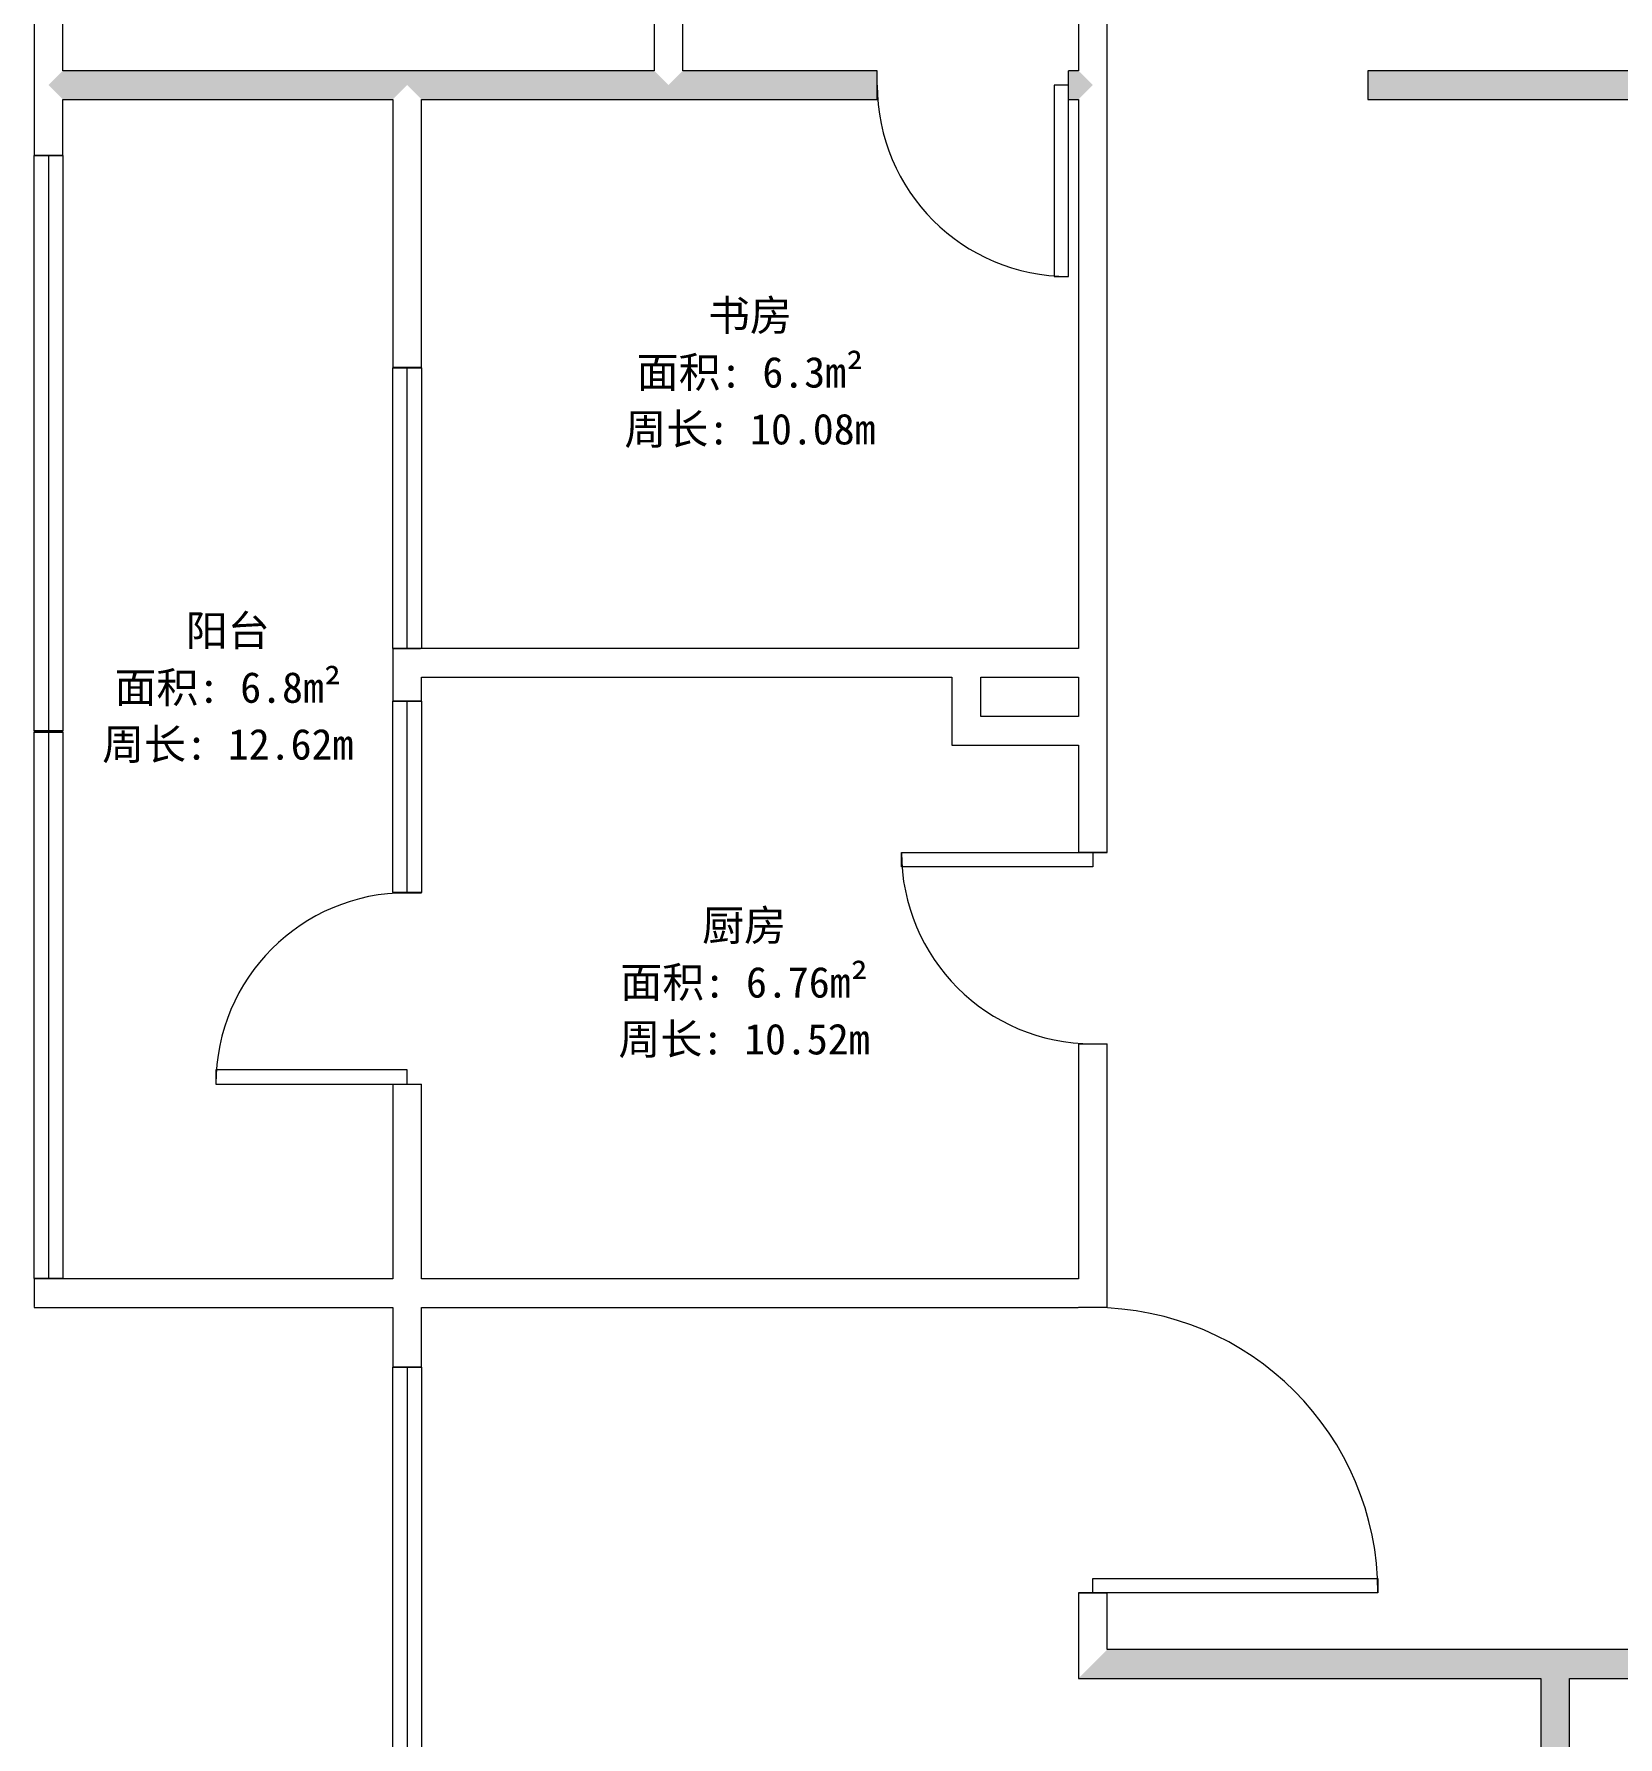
# Model space of a CAD drawing. Header units: inches. Extents: x 0 to 44100, y -44152 to -7191.
# Drawn here: x 13927 to 20549, y -34054 to -26937 of the extents above; entities that cross this region are included whole.
import ezdxf

# ---------------------------------------------------------------- set-up
doc = ezdxf.new("R2010")
doc.units = ezdxf.units.IN
doc.header["$MEASUREMENT"] = 0
doc.linetypes.add('ACAD_ISO07W100', pattern=[3, 0, -3])
for name, color, linetype, lineweight in [('BS-承重墙柱', 255, 'Continuous', 13), ('BS-非承重墙', 255, 'Continuous', 13), ('DS-门窗', 255, 'Continuous', 13), ('SH-文字标注', 2, 'Continuous', 13)]:
    doc.layers.add(name, color=color, linetype=linetype, lineweight=lineweight)
doc.styles.add('defaultTagTextStyle_ZH', font='', dxfattribs={"height": 160.714286})
doc.styles.get('defaultTagTextStyle_ZH').set_extended_font_data('SimSun')

# ---------------------------------------------------------------- blocks, each defined once
blk = doc.blocks.new('Symbol(wall)140_45eb78622bb741d6a3e17a6ac02cfaef')
at = {"layer": 'BS-非承重墙', "color": 255, "linetype": 'Continuous'}
for p, q in [((-12044.4, 1088.7), (-12044.4, 225)), ((-11924.4, 285), (-11924.4, 1114.7))]:
    blk.add_line(p, q, dxfattribs=at)
blk = doc.blocks.new('Symbol(wall)144_394d2827bc924789bc50e11de0dcf970')
at = {"color": 7, "linetype": 'ACAD_ISO07W100', "ltscale": 10}
for points in [[(-9331.6, 2138.7), (-9331.6, 2258.7), (-9391.6, 2198.7), (-9451.6, 2138.7), (-9451.6, 2138.7)], [(-9451.6, 1021.1), (-9451.6, 285), (-9391.6, 225), (-9331.6, 285), (-9331.6, 1021.1), (-9331.6, 1021.1)]]:
    blk.add_wipeout(points, dxfattribs=at).dxf.layer = 'BS-非承重墙'
at = {"layer": 'BS-非承重墙', "color": 255, "linetype": 'Continuous'}
for p, q in [((-9331.6, 2138.7), (-9331.6, 2258.7)), ((-9331.6, 2138.7), (-9451.6, 2138.7)), ((-9451.6, 1021.1), (-9451.6, 285)), ((-9451.6, 1021.1), (-9331.6, 1021.1)), ((-9451.6, 1021.1), (-9331.6, 1021.1)), ((-9331.6, 285), (-9331.6, 1021.1))]:
    blk.add_line(p, q, dxfattribs=at)
blk = doc.blocks.new('Symbol(wall)145_571d05a32657401d90139daee4a2e797')
at = {"color": 7, "linetype": 'ACAD_ISO07W100', "ltscale": 10}
blk.add_wipeout([(-9391.6, 225), (-9451.6, 285), (-10484.4, 285), (-10484.4, 225), (-10424.4, 165), (-9391.6, 165), (-9391.6, 165)], dxfattribs=at).dxf.layer = 'BS-承重墙柱'
at = {"layer": 'BS-承重墙柱'}
blk.add_hatch(color=255, dxfattribs=at).paths.add_polyline_path([(-9391.6, 225), (-9451.6, 285), (-10484.4, 285), (-10484.4, 225), (-10424.4, 165), (-9391.6, 165)], flags=0)
at = {"layer": 'BS-承重墙柱', "color": 255, "linetype": 'Continuous'}
for p, q in [((-9451.6, 285), (-10484.4, 285)), ((-10424.4, 165), (-9391.6, 165))]:
    blk.add_line(p, q, dxfattribs=at)
blk = doc.blocks.new('Symbol(wall)158_7357ab6de81d436c8591038332e0446e')
at = {"color": 7, "linetype": 'ACAD_ISO07W100', "ltscale": 10}
for points in [[(-8519.2, 285), (-9331.6, 285), (-9391.6, 225), (-9391.6, 165), (-8519.2, 165), (-8519.2, 165)], [(-7719.1, 165), (-7677.7, 165), (-7617.7, 225), (-7677.7, 285), (-7719.1, 285), (-7719.1, 285)]]:
    blk.add_wipeout(points, dxfattribs=at).dxf.layer = 'BS-承重墙柱'
at = {"layer": 'BS-承重墙柱'}
for points in [[(-8519.1, 285), (-9331.6, 285), (-9391.6, 225), (-9391.6, 165), (-8519.1, 165)], [(-7719.1, 165), (-7677.7, 165), (-7617.7, 225), (-7677.7, 285), (-7719.1, 285)]]:
    blk.add_hatch(color=255, dxfattribs=at).paths.add_polyline_path(points, flags=0)
at = {"layer": 'BS-承重墙柱', "color": 255, "linetype": 'Continuous'}
for p, q in [((-8519.1, 285), (-9331.6, 285)), ((-8519.1, 285), (-8519.1, 165)), ((-8519.1, 285), (-8519.1, 165)), ((-7677.7, 285), (-7719.1, 285)), ((-7719.1, 165), (-7719.1, 285)), ((-7719.1, 165), (-7719.1, 285)), ((-9391.6, 165), (-8519.1, 165)), ((-7719.1, 165), (-7677.7, 165))]:
    blk.add_line(p, q, dxfattribs=at)
blk = doc.blocks.new('Symbol(wall)161_01bc2a5b73fc471590fa95921635923d')
at = {"color": 7, "linetype": 'ACAD_ISO07W100', "ltscale": 10}
for points in [[(-7557.7, 1381.9), (-7557.7, 1395.6), (-7617.7, 1455.6), (-7677.7, 1395.6), (-7677.7, 1381.9), (-7677.7, 1381.9)], [(-7677.7, 581.9), (-7677.7, 285), (-7617.7, 225), (-7557.7, 225), (-7557.7, 581.9), (-7557.7, 581.9)]]:
    blk.add_wipeout(points, dxfattribs=at).dxf.layer = 'BS-非承重墙'
at = {"layer": 'BS-非承重墙', "color": 255, "linetype": 'Continuous'}
for p, q in [((-7677.7, 1395.6), (-7677.7, 1381.9)), ((-7557.7, 1381.9), (-7677.7, 1381.9)), ((-7557.7, 1381.9), (-7677.7, 1381.9)), ((-7557.7, 1381.9), (-7557.7, 1395.6)), ((-7677.7, 581.9), (-7677.7, 285)), ((-7677.7, 581.9), (-7557.7, 581.9)), ((-7677.7, 581.9), (-7557.7, 581.9)), ((-7557.7, 225), (-7557.7, 581.9))]:
    blk.add_line(p, q, dxfattribs=at)
blk = doc.blocks.new('Symbol(wall)234_17ddb029f33b421eb9019aaa5f867183')
at = {"color": 7, "linetype": 'ACAD_ISO07W100', "ltscale": 10}
for points in [[(-11924.4, -70.2), (-11924.4, 165), (-11984.4, 225), (-12044.4, 225), (-12044.4, -70.2), (-12044.4, -70.2)], [(-12044.4, -2474), (-12044.4, -2475), (-11984.4, -2475), (-11924.4, -2475), (-11924.4, -2474), (-11924.4, -2474)]]:
    blk.add_wipeout(points, dxfattribs=at).dxf.layer = 'BS-非承重墙'
at = {"layer": 'BS-非承重墙', "color": 255, "linetype": 'Continuous'}
for p, q in [((-12044.4, 225), (-12044.4, -2475)), ((-11924.4, -2475), (-11924.4, 165)), ((-11924.4, -70.2), (-12044.4, -70.2)), ((-12044.4, -2474), (-11924.4, -2474))]:
    blk.add_line(p, q, dxfattribs=at)
blk = doc.blocks.new('Symbol(wall)236_dcdec3b4ab654bf49381cd41d6b16336')
at = {"color": 7, "linetype": 'ACAD_ISO07W100', "ltscale": 10}
for points in [[(-11924.4, -2479.4), (-11924.4, -2475), (-11984.4, -2475), (-12044.4, -2475), (-12044.4, -2479.4), (-12044.4, -2479.4)], [(-12044.4, -4764), (-12044.4, -4885), (-11984.4, -4825), (-11924.4, -4765), (-11924.4, -4764), (-11924.4, -4764)]]:
    blk.add_wipeout(points, dxfattribs=at).dxf.layer = 'BS-非承重墙'
at = {"layer": 'BS-非承重墙', "color": 255, "linetype": 'Continuous'}
for p, q in [((-12044.4, -2475), (-12044.4, -4885)), ((-11924.4, -2479.4), (-12044.4, -2479.4)), ((-11924.4, -4765), (-11924.4, -2475)), ((-12044.4, -4764), (-11924.4, -4764))]:
    blk.add_line(p, q, dxfattribs=at)
blk = doc.blocks.new('Symbol(wall)243_1cf2801410734b11b574aff86392c49b')
at = {"color": 7, "linetype": 'ACAD_ISO07W100', "ltscale": 10}
blk.add_wipeout([(-11984.4, -4825), (-12044.4, -4885), (-10544.4, -4885), (-10484.4, -4825), (-10544.4, -4765), (-11924.4, -4765), (-11924.4, -4765)], dxfattribs=at).dxf.layer = 'BS-非承重墙'
at = {"layer": 'BS-非承重墙', "color": 255, "linetype": 'Continuous'}
for p, q in [((-10544.4, -4765), (-11924.4, -4765)), ((-12044.4, -4885), (-10544.4, -4885))]:
    blk.add_line(p, q, dxfattribs=at)
blk = doc.blocks.new('Symbol(wall)251_3239b357bcb04621bbed0b93e14a0cc9')
at = {"color": 7, "linetype": 'ACAD_ISO07W100', "ltscale": 10}
blk.add_wipeout([(-5684.4, -9675), (-5624.4, -9735), (-5624.4, -6435), (-5684.4, -6375), (-5744.4, -6435), (-5744.4, -9615), (-5744.4, -9615)], dxfattribs=at).dxf.layer = 'BS-承重墙柱'
at = {"layer": 'BS-承重墙柱'}
blk.add_hatch(color=255, dxfattribs=at).paths.add_polyline_path([(-5684.4, -9675), (-5624.4, -9735), (-5624.4, -6435), (-5684.4, -6375), (-5744.4, -6435), (-5744.4, -9615)], flags=0)
at = {"layer": 'BS-承重墙柱', "color": 255, "linetype": 'Continuous'}
for p, q in [((-5744.4, -6435), (-5744.4, -9615)), ((-5624.4, -9735), (-5624.4, -6435))]:
    blk.add_line(p, q, dxfattribs=at)
blk = doc.blocks.new('Symbol(wall)253_778b135699e7430db4006adbcc408bed')
at = {"color": 7, "linetype": 'ACAD_ISO07W100', "ltscale": 10}
blk.add_wipeout([(-5684.4, -6375), (-5684.4, -6315), (-7557.7, -6315), (-7617.7, -6375), (-7677.7, -6435), (-5744.4, -6435), (-5744.4, -6435)], dxfattribs=at).dxf.layer = 'BS-承重墙柱'
at = {"layer": 'BS-承重墙柱'}
blk.add_hatch(color=255, dxfattribs=at).paths.add_polyline_path([(-5684.4, -6375), (-5684.4, -6315), (-7557.7, -6315), (-7617.7, -6375), (-7677.7, -6435), (-5744.4, -6435)], flags=0)
at = {"layer": 'BS-承重墙柱', "color": 255, "linetype": 'Continuous'}
for p, q in [((-5684.4, -6315), (-7557.7, -6315)), ((-7677.7, -6435), (-5744.4, -6435))]:
    blk.add_line(p, q, dxfattribs=at)
blk = doc.blocks.new('Symbol(wall)254_d9cfabf1d8be42f182443095bc928562')
at = {"color": 7, "linetype": 'ACAD_ISO07W100', "ltscale": 10}
for points in [[(-7557.7, -4885), (-7557.7, -4825), (-7617.7, -4825), (-7677.7, -4885), (-7677.7, -4885)], [(-7677.7, -6077.3), (-7677.7, -6435), (-7617.7, -6375), (-7557.7, -6315), (-7557.7, -6077.3), (-7557.7, -6077.3)]]:
    blk.add_wipeout(points, dxfattribs=at).dxf.layer = 'BS-非承重墙'
at = {"layer": 'BS-非承重墙', "color": 255, "linetype": 'Continuous'}
for p, q in [((-7557.7, -4885), (-7557.7, -4825)), ((-7557.7, -4885), (-7677.7, -4885)), ((-7677.7, -6077.3), (-7677.7, -6435)), ((-7677.7, -6077.3), (-7557.7, -6077.3)), ((-7677.7, -6077.3), (-7557.7, -6077.3)), ((-7557.7, -6315), (-7557.7, -6077.3))]:
    blk.add_line(p, q, dxfattribs=at)
blk = doc.blocks.new('Symbol(wall)273_f8f5b388e6964faf823784fe520b6d0b')
at = {"color": 7, "linetype": 'ACAD_ISO07W100', "ltscale": 10}
for points in [[(-10424.4, -5134.7), (-10424.4, -4885), (-10484.4, -4825), (-10544.4, -4885), (-10544.4, -5134.7), (-10544.4, -5134.7)], [(-10544.4, -9140.8), (-10544.4, -9735), (-10484.4, -9675), (-10424.4, -9615), (-10424.4, -9140.8), (-10424.4, -9140.8)]]:
    blk.add_wipeout(points, dxfattribs=at).dxf.layer = 'BS-非承重墙'
at = {"layer": 'BS-非承重墙', "color": 255, "linetype": 'Continuous'}
for p, q in [((-10544.4, -4885), (-10544.4, -9735)), ((-10424.4, -9615), (-10424.4, -4885)), ((-10424.4, -5134.7), (-10544.4, -5134.7)), ((-10544.4, -9140.8), (-10424.4, -9140.8))]:
    blk.add_line(p, q, dxfattribs=at)
blk = doc.blocks.new('Symbol(wall)275_b1e32038bda54f69963dc8e072bb846a')
at = {"color": 7, "linetype": 'ACAD_ISO07W100', "ltscale": 10}
for points in [[(-7557.7, -2982.3), (-7557.7, -2475), (-7617.7, -2475), (-7677.7, -2535), (-7677.7, -2982.3), (-7677.7, -2982.3)], [(-7677.7, -3782.3), (-7677.7, -4765), (-7617.7, -4825), (-7557.7, -4825), (-7557.7, -3782.3), (-7557.7, -3782.3)]]:
    blk.add_wipeout(points, dxfattribs=at).dxf.layer = 'BS-非承重墙'
at = {"layer": 'BS-非承重墙', "color": 255, "linetype": 'Continuous'}
for p, q in [((-7557.7, -2982.3), (-7557.7, -2475)), ((-7677.7, -2535), (-7677.7, -2982.3)), ((-7557.7, -2982.3), (-7677.7, -2982.3)), ((-7557.7, -2982.3), (-7677.7, -2982.3)), ((-7677.7, -3782.3), (-7677.7, -4765)), ((-7677.7, -3782.3), (-7557.7, -3782.3)), ((-7677.7, -3782.3), (-7557.7, -3782.3)), ((-7557.7, -4825), (-7557.7, -3782.3))]:
    blk.add_line(p, q, dxfattribs=at)
blk = doc.blocks.new('Symbol(wall)290_be8da4d0a0fb4cb1bc29233897b5d7bf')
at = {"color": 7, "linetype": 'ACAD_ISO07W100', "ltscale": 10}
blk.add_wipeout([(-10484.4, 225), (-10484.4, 285), (-11924.4, 285), (-11984.4, 225), (-11924.4, 165), (-10544.4, 165), (-10544.4, 165)], dxfattribs=at).dxf.layer = 'BS-承重墙柱'
at = {"layer": 'BS-承重墙柱'}
blk.add_hatch(color=255, dxfattribs=at).paths.add_polyline_path([(-10484.4, 225), (-10484.4, 285), (-11924.4, 285), (-11984.4, 225), (-11924.4, 165), (-10544.4, 165)], flags=0)
at = {"layer": 'BS-承重墙柱', "color": 255, "linetype": 'Continuous'}
for p, q in [((-10484.4, 285), (-11924.4, 285)), ((-11924.4, 165), (-10544.4, 165))]:
    blk.add_line(p, q, dxfattribs=at)
blk = doc.blocks.new('Symbol(wall)291_42a815a5f3d14dd187714649d9ad6356')
at = {"color": 7, "linetype": 'ACAD_ISO07W100', "ltscale": 10}
for points in [[(-10424.4, -2350.3), (-10424.4, -2249.9), (-10484.4, -2190), (-10544.4, -2190), (-10544.4, -2350.3), (-10544.4, -2350.3)], [(-10424.4, -3151.3), (-10424.4, -3150.3), (-10544.4, -3150.3), (-10544.4, -3151.3), (-10544.4, -3151.3)], [(-10544.4, -3951.3), (-10544.4, -4765), (-10484.4, -4825), (-10424.4, -4765), (-10424.4, -3951.3), (-10424.4, -3951.3)]]:
    blk.add_wipeout(points, dxfattribs=at).dxf.layer = 'BS-非承重墙'
at = {"layer": 'BS-非承重墙', "color": 255, "linetype": 'Continuous'}
for p, q in [((-10544.4, -2189.9), (-10544.4, -3151.3)), ((-10424.4, -3151.3), (-10424.4, -2249.9)), ((-10424.4, -2350.3), (-10544.4, -2350.3)), ((-10544.4, -3150.3), (-10424.4, -3150.3)), ((-10424.4, -3151.3), (-10544.4, -3151.3)), ((-10424.4, -3151.3), (-10544.4, -3151.3)), ((-10544.4, -3951.3), (-10544.4, -4765)), ((-10544.4, -3951.3), (-10424.4, -3951.3)), ((-10544.4, -3951.3), (-10424.4, -3951.3)), ((-10424.4, -4765), (-10424.4, -3951.3))]:
    blk.add_line(p, q, dxfattribs=at)
blk = doc.blocks.new('Symbol(wall)303_e32bd26ef4a645edb303ab8baf5f52dd')
at = {"color": 7, "linetype": 'ACAD_ISO07W100', "ltscale": 10}
for points in [[(-10424.4, -956.4), (-10424.4, 165), (-10484.4, 225), (-10544.4, 165), (-10544.4, -956.4), (-10544.4, -956.4)], [(-10544.4, -2130), (-10544.4, -2189.9), (-10484.4, -2189.9), (-10424.4, -2130), (-10424.4, -2130)]]:
    blk.add_wipeout(points, dxfattribs=at).dxf.layer = 'BS-非承重墙'
at = {"layer": 'BS-非承重墙', "color": 255, "linetype": 'Continuous'}
for p, q in [((-10544.4, 165), (-10544.4, -2189.9)), ((-10424.4, -2129.9), (-10424.4, 165)), ((-10424.4, -956.4), (-10544.4, -956.4)), ((-10544.4, -2129.9), (-10424.4, -2129.9))]:
    blk.add_line(p, q, dxfattribs=at)
blk = doc.blocks.new('Symbol(wall)305_1f563a7fcbd642f3896a693be47e82b2')
at = {"color": 7, "linetype": 'ACAD_ISO07W100', "ltscale": 10}
blk.add_wipeout([(-7617.7, -2189.9), (-7557.7, -2189.9), (-7557.7, 225), (-7617.7, 225), (-7677.7, 165), (-7677.7, -2129.9), (-7677.7, -2129.9)], dxfattribs=at).dxf.layer = 'BS-非承重墙'
at = {"layer": 'BS-非承重墙', "color": 255, "linetype": 'Continuous'}
for p, q in [((-7557.7, -2189.9), (-7557.7, 225)), ((-7677.7, 165), (-7677.7, -2129.9))]:
    blk.add_line(p, q, dxfattribs=at)
blk = doc.blocks.new('Symbol(wall)320_593772194f0548aa8b66aaefc699efcf')
at = {"color": 7, "linetype": 'ACAD_ISO07W100', "ltscale": 10}
blk.add_wipeout([(-5684.4, -6375), (-5624.4, -6435), (-1184.4, -6435), (-1184.4, -6375), (-1244.4, -6315), (-5684.4, -6315), (-5684.4, -6315)], dxfattribs=at).dxf.layer = 'BS-承重墙柱'
at = {"layer": 'BS-承重墙柱'}
blk.add_hatch(color=255, dxfattribs=at).paths.add_polyline_path([(-5684.4, -6375), (-5624.4, -6435), (-1184.4, -6435), (-1184.4, -6375), (-1244.4, -6315), (-5684.4, -6315)], flags=0)
at = {"layer": 'BS-承重墙柱', "color": 255, "linetype": 'Continuous'}
for p, q in [((-1244.4, -6315), (-5684.4, -6315)), ((-5624.4, -6435), (-1184.4, -6435))]:
    blk.add_line(p, q, dxfattribs=at)
blk = doc.blocks.new('Symbol(wall)353_76e11567a3434ae4947abb588eb1a55b')
at = {"color": 7, "linetype": 'ACAD_ISO07W100', "ltscale": 10}
blk.add_wipeout([(-10484.4, -4825), (-10424.4, -4885), (-7677.7, -4885), (-7617.7, -4825), (-7677.7, -4765), (-10424.4, -4765), (-10424.4, -4765)], dxfattribs=at).dxf.layer = 'BS-非承重墙'
at = {"layer": 'BS-非承重墙', "color": 255, "linetype": 'Continuous'}
for p, q in [((-7677.7, -4765), (-10424.4, -4765)), ((-10424.4, -4885), (-7677.7, -4885))]:
    blk.add_line(p, q, dxfattribs=at)
blk = doc.blocks.new('Symbol(wall)361_372dc57a739244159d23d610dd9b9c1d')
at = {"color": 7, "linetype": 'ACAD_ISO07W100', "ltscale": 10}
blk.add_wipeout([(-10484.4, -2189.9), (-10424.4, -2249.9), (-8206.5, -2249.9), (-8146.5, -2189.9), (-8146.5, -2130), (-10424.4, -2130), (-10424.4, -2130)], dxfattribs=at).dxf.layer = 'BS-非承重墙'
at = {"layer": 'BS-非承重墙', "color": 255, "linetype": 'Continuous'}
for p, q in [((-8146.5, -2129.9), (-10424.4, -2129.9)), ((-10424.4, -2249.9), (-8206.5, -2249.9))]:
    blk.add_line(p, q, dxfattribs=at)
blk = doc.blocks.new('Symbol(wall)1219_c6d316bc92d4475e939c03a3e2ffa22f')
at = {"color": 7, "linetype": 'ACAD_ISO07W100', "ltscale": 10}
blk.add_wipeout([(-8146.5, -2189.9), (-8086.5, -2249.9), (-7677.7, -2249.9), (-7617.7, -2189.9), (-7677.7, -2130), (-8146.5, -2130), (-8146.5, -2130)], dxfattribs=at).dxf.layer = 'BS-非承重墙'
at = {"layer": 'BS-非承重墙', "color": 255, "linetype": 'Continuous'}
for p, q in [((-7677.7, -2129.9), (-8146.5, -2129.9)), ((-8086.5, -2249.9), (-7677.7, -2249.9))]:
    blk.add_line(p, q, dxfattribs=at)
blk = doc.blocks.new('Symbol(wall)1221_1310b6213a4c45a782f47a0d4532385c')
at = {"color": 7, "linetype": 'ACAD_ISO07W100', "ltscale": 10}
blk.add_wipeout([(-8146.5, -2190), (-8206.5, -2249.9), (-8206.5, -2535), (-8146.5, -2475), (-8086.5, -2415), (-8086.5, -2249.9), (-8086.5, -2249.9)], dxfattribs=at).dxf.layer = 'BS-非承重墙'
at = {"layer": 'BS-非承重墙', "color": 255, "linetype": 'Continuous'}
for p, q in [((-8206.5, -2249.9), (-8206.5, -2535)), ((-8086.5, -2415), (-8086.5, -2249.9))]:
    blk.add_line(p, q, dxfattribs=at)
blk = doc.blocks.new('Symbol(wall)1223_2ba6c0240fc640cda2e3ad7e8433cef5')
at = {"color": 7, "linetype": 'ACAD_ISO07W100', "ltscale": 10}
blk.add_wipeout([(-7617.7, -2475), (-7557.7, -2475), (-7557.7, -2190), (-7617.7, -2190), (-7677.7, -2249.9), (-7677.7, -2415), (-7677.7, -2415)], dxfattribs=at).dxf.layer = 'BS-非承重墙'
at = {"layer": 'BS-非承重墙', "color": 255, "linetype": 'Continuous'}
for p, q in [((-7557.7, -2475), (-7557.7, -2189.9)), ((-7677.7, -2249.9), (-7677.7, -2415))]:
    blk.add_line(p, q, dxfattribs=at)
blk = doc.blocks.new('Symbol(wall)1224_480c4fe28686458d9fee81a073387abb')
at = {"color": 7, "linetype": 'ACAD_ISO07W100', "ltscale": 10}
blk.add_wipeout([(-8146.5, -2475), (-8206.5, -2535), (-7677.7, -2535), (-7617.7, -2475), (-7677.7, -2415), (-8086.5, -2415), (-8086.5, -2415)], dxfattribs=at).dxf.layer = 'BS-非承重墙'
at = {"layer": 'BS-非承重墙', "color": 255, "linetype": 'Continuous'}
for p, q in [((-7677.7, -2415), (-8086.5, -2415)), ((-8206.5, -2535), (-7677.7, -2535))]:
    blk.add_line(p, q, dxfattribs=at)
blk = doc.blocks.new('Symbol(wall)1323_41a2491b26694950aaf996820ec0df1f')
at = {"color": 7, "linetype": 'ACAD_ISO07W100', "ltscale": 10}
blk.add_wipeout([(-4118.2, 225), (-4178.2, 285), (-6468.3, 285), (-6468.3, 225), (-6468.3, 165), (-4118.2, 165), (-4118.2, 165)], dxfattribs=at).dxf.layer = 'BS-承重墙柱'
at = {"layer": 'BS-承重墙柱'}
blk.add_hatch(color=255, dxfattribs=at).paths.add_polyline_path([(-4118.2, 225), (-4178.2, 285), (-6468.3, 285), (-6468.3, 225), (-6468.3, 165), (-4118.2, 165)], flags=0)
at = {"layer": 'BS-承重墙柱', "color": 255, "linetype": 'Continuous'}
for p, q in [((-4178.2, 285), (-6468.3, 285)), ((-6468.3, 285), (-6468.3, 165)), ((-6468.3, 165), (-4118.2, 165))]:
    blk.add_line(p, q, dxfattribs=at)
blk = doc.blocks.new('Symbol(door)662_aa71f415c0014f48a7dad5460d9cce08')
at = {"layer": 'DS-门窗', "color": 60, "linetype": 'Continuous'}
blk.add_line((-7779.1406, -575), (-7719.1406, -575), dxfattribs=at)
at = {"color": 7, "linetype": 'ACAD_ISO07W100', "ltscale": 10}
blk.add_wipeout([(-8519.1306, 165.01), (-7719.1506, 165.01), (-7719.1506, 284.99), (-8519.1306, 284.99), (-8519.1306, 284.99)], dxfattribs=at).dxf.layer = 'DS-门窗'
at = {"layer": 'DS-门窗', "color": 60, "linetype": 'Continuous'}
for p, q in [((-8519.1406, 165), (-8519.1406, 285)), ((-7719.1406, 165), (-7719.1406, 285)), ((-7719.1406, 225), (-7779.1406, 225)), ((-7779.1406, 225), (-7779.1406, -575)), ((-7719.1406, -575), (-7719.1406, 225))]:
    blk.add_line(p, q, dxfattribs=at)
blk.add_arc((-7719.1406, 225), 800, 180, 270, dxfattribs=at)
blk = doc.blocks.new('Symbol(window)3240_0615ee351eae4f31a09dce51bbdc07bd')
at = {"color": 7, "linetype": 'ACAD_ISO07W100', "ltscale": 10}
blk.add_wipeout([(-12044.365, -2474.0134), (-12044.365, -70.2248), (-11924.385, -70.2248), (-11924.385, -2474.0134), (-11924.385, -2474.0134)], dxfattribs=at).dxf.layer = 'DS-门窗'
at = {"layer": 'DS-门窗', "color": 60, "linetype": 'Continuous'}
for p, q in [((-12044.375, -2474.0234), (-12044.375, -70.2148)), ((-12044.375, -70.2148), (-11924.375, -70.2148)), ((-11984.375, -70.2148), (-11984.375, -2474.0234)), ((-11924.375, -70.2148), (-11924.375, -2474.0234)), ((-11924.375, -2474.0234), (-12044.375, -2474.0234))]:
    blk.add_line(p, q, dxfattribs=at)
blk = doc.blocks.new('Symbol(window)3241_046df94ca7df40429c160394b6089dad')
at = {"color": 7, "linetype": 'ACAD_ISO07W100', "ltscale": 10}
blk.add_wipeout([(-12044.365, -4764.0135), (-12044.365, -2479.4045), (-11924.385, -2479.4045), (-11924.385, -4764.0135), (-11924.385, -4764.0135)], dxfattribs=at).dxf.layer = 'DS-门窗'
at = {"layer": 'DS-门窗', "color": 60, "linetype": 'Continuous'}
for p, q in [((-12044.375, -4764.0235), (-12044.375, -2479.3945)), ((-12044.375, -2479.3945), (-11924.375, -2479.3945)), ((-11984.375, -2479.3945), (-11984.375, -4764.0235)), ((-11924.375, -2479.3945), (-11924.375, -4764.0235)), ((-11924.375, -4764.0235), (-12044.375, -4764.0235))]:
    blk.add_line(p, q, dxfattribs=at)
blk = doc.blocks.new('Symbol(door)2521_a0de236d43b041afa7e821af67cb5d38')
at = {"layer": 'DS-门窗', "color": 60, "linetype": 'Continuous'}
blk.add_line((-6425.3972, -6017.2784), (-6425.3972, -6077.2784), dxfattribs=at)
at = {"color": 7, "linetype": 'ACAD_ISO07W100', "ltscale": 10}
blk.add_wipeout([(-7557.686, -4885.0096), (-7557.686, -6077.2684), (-7677.666, -6077.2684), (-7677.666, -4885.0096), (-7677.666, -4885.0096)], dxfattribs=at).dxf.layer = 'DS-门窗'
at = {"layer": 'DS-门窗', "color": 60, "linetype": 'Continuous'}
for p, q in [((-7557.676, -4884.9996), (-7677.676, -4884.9996)), ((-7617.676, -6077.2784), (-7617.676, -6017.2784)), ((-7617.676, -6017.2784), (-6425.3972, -6017.2784)), ((-7557.676, -6077.2784), (-7677.676, -6077.2784)), ((-6425.3972, -6077.2784), (-7617.676, -6077.2784))]:
    blk.add_line(p, q, dxfattribs=at)
blk.add_arc((-7617.676, -6077.2784), 1192.2788, 0, 90, dxfattribs=at)
blk = doc.blocks.new('Symbol(window)3239_2c62f73f4abc432a90742e484736feb8')
at = {"color": 7, "linetype": 'ACAD_ISO07W100', "ltscale": 10}
blk.add_wipeout([(-10544.365, -9140.76), (-10544.365, -5134.678), (-10424.385, -5134.678), (-10424.385, -9140.76), (-10424.385, -9140.76)], dxfattribs=at).dxf.layer = 'DS-门窗'
at = {"layer": 'DS-门窗', "color": 60, "linetype": 'Continuous'}
for p, q in [((-10544.375, -9140.77), (-10544.375, -5134.668)), ((-10544.375, -5134.668), (-10424.375, -5134.668)), ((-10484.375, -5134.668), (-10484.375, -9140.77)), ((-10424.375, -5134.668), (-10424.375, -9140.77)), ((-10424.375, -9140.77), (-10544.375, -9140.77))]:
    blk.add_line(p, q, dxfattribs=at)
blk = doc.blocks.new('Symbol(door)3633_64d1d7f59c9743f98eb2aa5b03c1361d')
at = {"layer": 'DS-门窗', "color": 60, "linetype": 'Continuous'}
blk.add_line((-8417.676, -3042.3242), (-8417.676, -2982.3242), dxfattribs=at)
at = {"color": 7, "linetype": 'ACAD_ISO07W100', "ltscale": 10}
blk.add_wipeout([(-7677.666, -3782.3142), (-7677.666, -2982.3342), (-7557.686, -2982.3342), (-7557.686, -3782.3142), (-7557.686, -3782.3142)], dxfattribs=at).dxf.layer = 'DS-门窗'
at = {"layer": 'DS-门窗', "color": 60, "linetype": 'Continuous'}
for p, q in [((-8417.676, -2982.3242), (-7617.676, -2982.3242)), ((-7677.676, -2982.3242), (-7557.676, -2982.3242)), ((-7617.676, -2982.3242), (-7617.676, -3042.3242)), ((-7617.676, -3042.3242), (-8417.676, -3042.3242)), ((-7677.676, -3782.3242), (-7557.676, -3782.3242))]:
    blk.add_line(p, q, dxfattribs=at)
blk.add_arc((-7617.676, -2982.3242), 800, 180, 270, dxfattribs=at)
blk = doc.blocks.new('Symbol(door)658_006038a6d6c94e37bb7a83c9bdb55f58')
at = {"layer": 'DS-门窗', "color": 60, "linetype": 'Continuous'}
blk.add_line((-11284.375, -3891.2695), (-11284.375, -3951.2695), dxfattribs=at)
at = {"color": 7, "linetype": 'ACAD_ISO07W100', "ltscale": 10}
blk.add_wipeout([(-10544.365, -3151.2795), (-10544.365, -3951.2595), (-10424.385, -3951.2595), (-10424.385, -3151.2795), (-10424.385, -3151.2795)], dxfattribs=at).dxf.layer = 'DS-门窗'
at = {"layer": 'DS-门窗', "color": 60, "linetype": 'Continuous'}
for p, q in [((-10544.375, -3151.2695), (-10424.375, -3151.2695)), ((-10484.375, -3891.2695), (-11284.375, -3891.2695)), ((-10484.375, -3951.2695), (-10484.375, -3891.2695)), ((-11284.375, -3951.2695), (-10484.375, -3951.2695)), ((-10544.375, -3951.2695), (-10424.375, -3951.2695))]:
    blk.add_line(p, q, dxfattribs=at)
blk.add_arc((-10484.375, -3951.2695), 800, 90, 180, dxfattribs=at)
blk = doc.blocks.new('Symbol(window)3243_c82dd669072a41e9890c872101b18323')
at = {"color": 7, "linetype": 'ACAD_ISO07W100', "ltscale": 10}
blk.add_wipeout([(-10424.385, -2350.303), (-10424.385, -3150.283), (-10544.365, -3150.283), (-10544.365, -2350.303), (-10544.365, -2350.303)], dxfattribs=at).dxf.layer = 'DS-门窗'
at = {"layer": 'DS-门窗', "color": 60, "linetype": 'Continuous'}
for p, q in [((-10544.375, -3150.293), (-10544.375, -2350.293)), ((-10544.375, -2350.293), (-10424.375, -2350.293)), ((-10484.375, -3150.293), (-10484.375, -2350.293)), ((-10424.375, -2350.293), (-10424.375, -3150.293)), ((-10424.375, -3150.293), (-10544.375, -3150.293))]:
    blk.add_line(p, q, dxfattribs=at)
blk = doc.blocks.new('Symbol(window)3242_cc19984caac9477f838519ba90c08d45')
at = {"color": 7, "linetype": 'ACAD_ISO07W100', "ltscale": 10}
blk.add_wipeout([(-10424.385, -956.428), (-10424.385, -2129.9314), (-10544.365, -2129.9314), (-10544.365, -956.428), (-10544.365, -956.428)], dxfattribs=at).dxf.layer = 'DS-门窗'
at = {"layer": 'DS-门窗', "color": 60, "linetype": 'Continuous'}
for p, q in [((-10544.375, -2129.9414), (-10544.375, -956.418)), ((-10544.375, -956.418), (-10424.375, -956.418)), ((-10484.375, -2129.9414), (-10484.375, -956.418)), ((-10424.375, -956.418), (-10424.375, -2129.9414)), ((-10424.375, -2129.9414), (-10544.375, -2129.9414))]:
    blk.add_line(p, q, dxfattribs=at)

msp = doc.modelspace()

# ---------------------------------------------------------------- block references
at = {"layer": 'BS-承重墙柱', "color": 7}
for name in ['Symbol(wall)1323_41a2491b26694950aaf996820ec0df1f', 'Symbol(wall)251_3239b357bcb04621bbed0b93e14a0cc9']:
    msp.add_blockref(name, (25971.3, -27374.6), dxfattribs=at)
at = {"layer": 'BS-非承重墙', "color": 7}
for name in ['Symbol(wall)144_394d2827bc924789bc50e11de0dcf970', 'Symbol(wall)140_45eb78622bb741d6a3e17a6ac02cfaef']:
    msp.add_blockref(name, (25971.3, -27374.6), dxfattribs=at)

# ---------------------------------------------------------------- texts
at = {"layer": 'SH-文字标注', "color": 2, "char_height": 128.57, "attachment_point": 5, "line_spacing_factor": 0.8, "style": 'defaultTagTextStyle_ZH'}
for s, insert in [('书房', (16920.2, -28119.1)), ('面积: 6.3m²', (16920.2, -28357.1)), ('周长: 10.08m', (16920.2, -28595.1)), ('阳台', (14736.9, -29436.6)), ('面积: 6.8m²', (14736.9, -29674.6)), ('周长: 12.62m', (14736.9, -29912.6)), ('厨房', (16895.5, -30668.9)), ('面积: 6.76m²', (16895.5, -30906.9)), ('周长: 10.52m', (16895.5, -31144.9))]:
    msp.add_mtext(s, dxfattribs=dict(at, insert=insert))

# ---------------------------------------------------------------- next in the draw order: block references
at = {"layer": 'BS-承重墙柱', "color": 7}
for name in ['Symbol(wall)145_571d05a32657401d90139daee4a2e797', 'Symbol(wall)253_778b135699e7430db4006adbcc408bed']:
    msp.add_blockref(name, (25971.3, -27374.6), dxfattribs=at)
at = {"layer": 'BS-非承重墙', "color": 7}
msp.add_blockref('Symbol(wall)234_17ddb029f33b421eb9019aaa5f867183', (25971.3, -27374.6), dxfattribs=at)

# ---------------------------------------------------------------- next in the draw order: block references
at = {"layer": 'BS-承重墙柱', "color": 7}
for name in ['Symbol(wall)290_be8da4d0a0fb4cb1bc29233897b5d7bf', 'Symbol(wall)158_7357ab6de81d436c8591038332e0446e', 'Symbol(wall)320_593772194f0548aa8b66aaefc699efcf']:
    msp.add_blockref(name, (25971.3, -27374.6), dxfattribs=at)
at = {"layer": 'BS-非承重墙', "color": 7}
for name in ['Symbol(wall)236_dcdec3b4ab654bf49381cd41d6b16336', 'Symbol(wall)254_d9cfabf1d8be42f182443095bc928562']:
    msp.add_blockref(name, (25971.3, -27374.6), dxfattribs=at)

# ---------------------------------------------------------------- next in the draw order: block references
for name in ['Symbol(wall)161_01bc2a5b73fc471590fa95921635923d', 'Symbol(wall)275_b1e32038bda54f69963dc8e072bb846a', 'Symbol(wall)243_1cf2801410734b11b574aff86392c49b']:
    msp.add_blockref(name, (25971.3, -27374.6), dxfattribs=at)
at = {"layer": 'DS-门窗', "color": 7}
for name in ['Symbol(door)662_aa71f415c0014f48a7dad5460d9cce08', 'Symbol(window)3240_0615ee351eae4f31a09dce51bbdc07bd']:
    msp.add_blockref(name, (25971.3, -27374.6), dxfattribs=at)

# ---------------------------------------------------------------- next in the draw order: block references
at = {"layer": 'BS-非承重墙', "color": 7}
for name in ['Symbol(wall)305_1f563a7fcbd642f3896a693be47e82b2', 'Symbol(wall)273_f8f5b388e6964faf823784fe520b6d0b']:
    msp.add_blockref(name, (25971.3, -27374.6), dxfattribs=at)
at = {"layer": 'DS-门窗', "color": 7}
for name in ['Symbol(window)3241_046df94ca7df40429c160394b6089dad', 'Symbol(door)3633_64d1d7f59c9743f98eb2aa5b03c1361d']:
    msp.add_blockref(name, (25971.3, -27374.6), dxfattribs=at)

# ---------------------------------------------------------------- next in the draw order: block references
at = {"layer": 'BS-非承重墙', "color": 7}
msp.add_blockref('Symbol(wall)291_42a815a5f3d14dd187714649d9ad6356', (25971.3, -27374.6), dxfattribs=at)
at = {"layer": 'DS-门窗', "color": 7}
msp.add_blockref('Symbol(window)3239_2c62f73f4abc432a90742e484736feb8', (25971.3, -27374.6), dxfattribs=at)

# ---------------------------------------------------------------- next in the draw order: block references
at = {"layer": 'BS-非承重墙', "color": 7}
for name in ['Symbol(wall)303_e32bd26ef4a645edb303ab8baf5f52dd', 'Symbol(wall)353_76e11567a3434ae4947abb588eb1a55b']:
    msp.add_blockref(name, (25971.3, -27374.6), dxfattribs=at)
at = {"layer": 'DS-门窗', "color": 7}
msp.add_blockref('Symbol(door)658_006038a6d6c94e37bb7a83c9bdb55f58', (25971.3, -27374.6), dxfattribs=at)

# ---------------------------------------------------------------- next in the draw order: block references
at = {"layer": 'BS-非承重墙', "color": 7}
msp.add_blockref('Symbol(wall)361_372dc57a739244159d23d610dd9b9c1d', (25971.3, -27374.6), dxfattribs=at)
at = {"layer": 'DS-门窗', "color": 7}
for name in ['Symbol(window)3243_c82dd669072a41e9890c872101b18323', 'Symbol(door)2521_a0de236d43b041afa7e821af67cb5d38']:
    msp.add_blockref(name, (25971.3, -27374.6), dxfattribs=at)

# ---------------------------------------------------------------- next in the draw order: block references
at = {"layer": 'BS-非承重墙', "color": 7}
msp.add_blockref('Symbol(wall)1219_c6d316bc92d4475e939c03a3e2ffa22f', (25971.3, -27374.6), dxfattribs=at)
at = {"layer": 'DS-门窗', "color": 7}
msp.add_blockref('Symbol(window)3242_cc19984caac9477f838519ba90c08d45', (25971.3, -27374.6), dxfattribs=at)

# ---------------------------------------------------------------- next in the draw order: block references
at = {"layer": 'BS-非承重墙', "color": 7}
for name in ['Symbol(wall)1221_1310b6213a4c45a782f47a0d4532385c', 'Symbol(wall)1223_2ba6c0240fc640cda2e3ad7e8433cef5']:
    msp.add_blockref(name, (25971.3, -27374.6), dxfattribs=at)

# ---------------------------------------------------------------- next in the draw order: block references
msp.add_blockref('Symbol(wall)1224_480c4fe28686458d9fee81a073387abb', (25971.3, -27374.6), dxfattribs=at)

doc.saveas('drawing.dxf')
